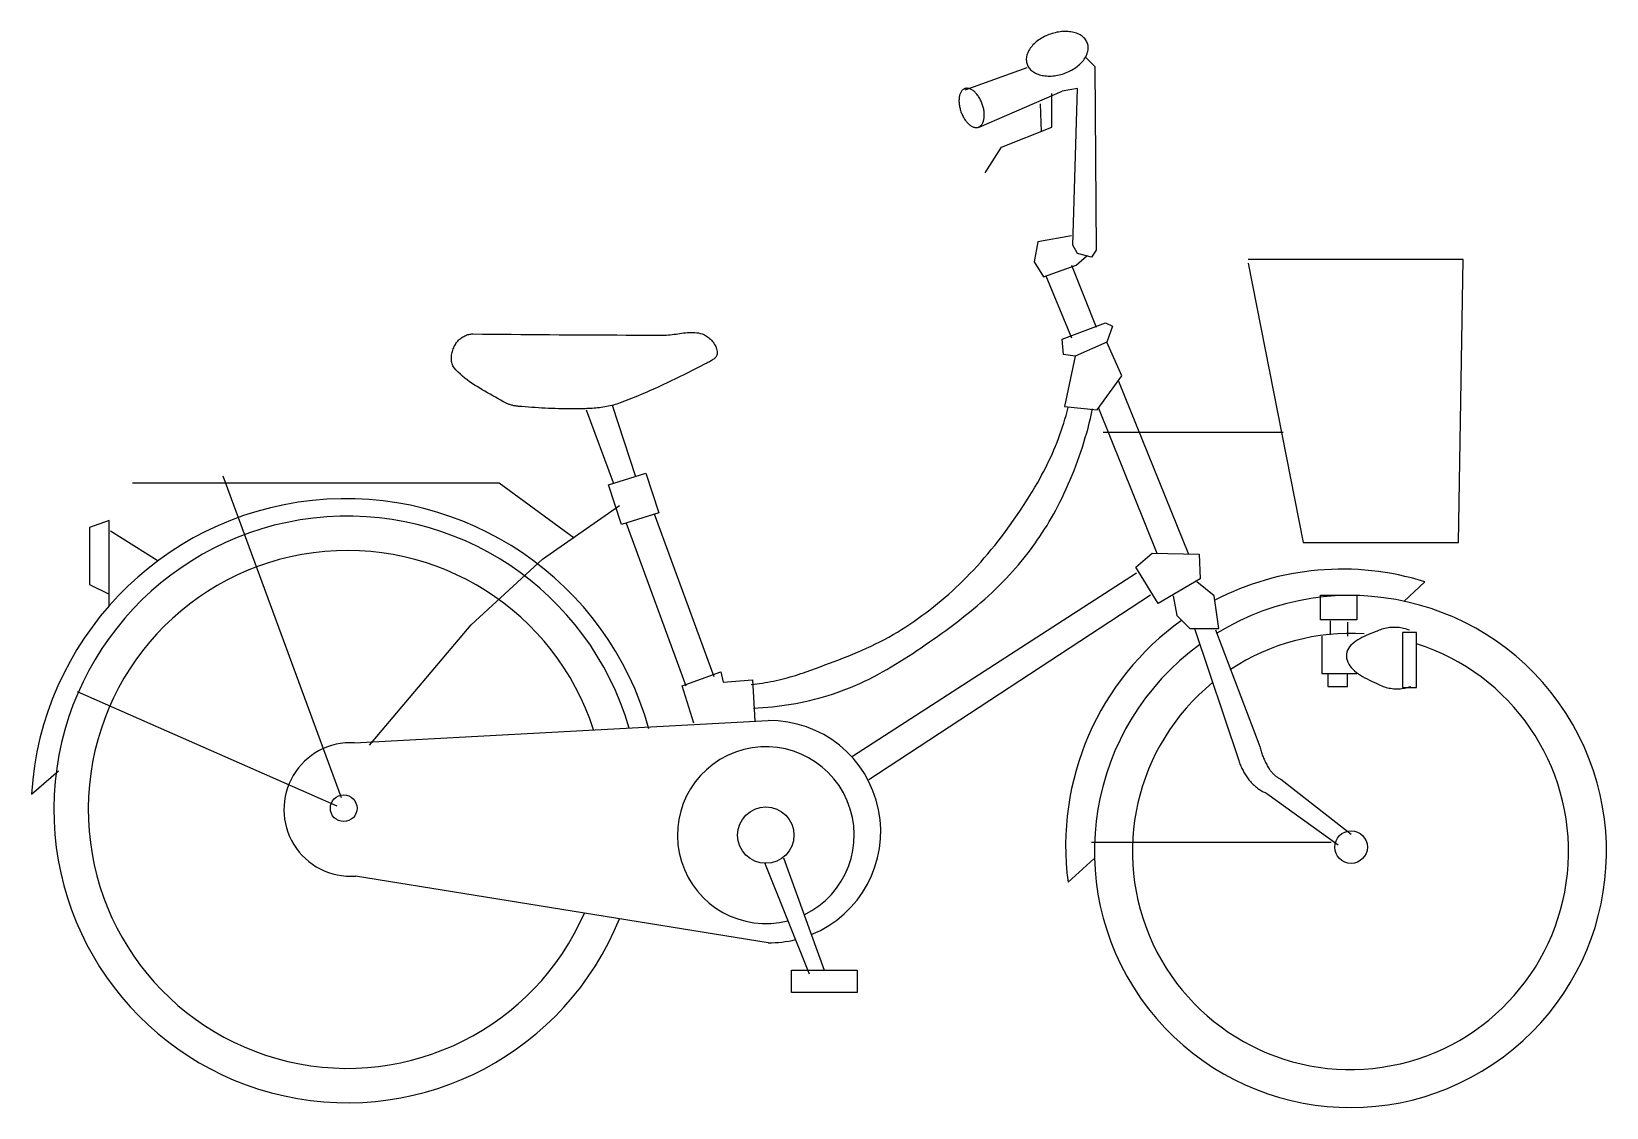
# Model space of a CAD drawing. Extents: x 369 to 1974, y 57 to 2010.
# Drawn here: x 369 to 1974, y 57 to 1153 of the extents above; entities that cross this region are included whole.
import ezdxf

# ---------------------------------------------------------------- set-up
doc = ezdxf.new("R2010")
doc.units = 0
doc.header["$MEASUREMENT"] = 0
doc.layers.get('0').update_dxf_attribs({"linetype": 'CONTINUOUS'})

msp = doc.modelspace()

# ---------------------------------------------------------------- linework, layer by layer
at = {"color": 7, "linetype": 'CONTINUOUS'}
for p, q in [((1389.3183, 1139.6661), (1388.3281, 1138.562)), ((1390.3758, 1140.7454), (1389.3183, 1139.6661)), ((1391.4988, 1141.7974), (1390.3758, 1140.7454)), ((1392.6832, 1142.8187), (1391.4988, 1141.7974)), ((1393.9264, 1143.8072), (1392.6832, 1142.8187)), ((1395.2243, 1144.7596), (1393.9264, 1143.8072)), ((1396.5743, 1145.6733), (1395.2243, 1144.7596)), ((1397.9722, 1146.5467), (1396.5743, 1145.6733)), ((1399.4138, 1147.376), (1397.9722, 1146.5467)), ((1400.8957, 1148.1598), (1399.4138, 1147.376)), ((1402.413, 1148.8957), (1400.8957, 1148.1598)), ((1403.963, 1149.5821), (1402.413, 1148.8957)), ((1405.5408, 1150.2167), (1403.963, 1149.5821)), ((1407.1413, 1150.7976), (1405.5408, 1150.2167)), ((1408.7611, 1151.3238), (1407.1413, 1150.7976)), ((1410.3952, 1151.7928), (1408.7611, 1151.3238)), ((1412.0394, 1152.2047), (1410.3952, 1151.7928)), ((1413.6887, 1152.5573), (1412.0394, 1152.2047)), ((1415.3396, 1152.8503), (1413.6887, 1152.5573)), ((1416.9863, 1153.0827), (1415.3396, 1152.8503)), ((1418.6254, 1153.2538), (1416.9863, 1153.0827)), ((1420.252, 1153.3626), (1418.6254, 1153.2538)), ((1421.8609, 1153.4097), (1420.252, 1153.3626)), ((1423.4496, 1153.3946), (1421.8609, 1153.4097)), ((1425.0114, 1153.3172), (1423.4496, 1153.3946)), ((1426.5438, 1153.1781), (1425.0114, 1153.3172)), ((1428.0417, 1152.9772), (1426.5438, 1153.1781)), ((1429.501, 1152.715), (1428.0417, 1152.9772)), ((1430.9182, 1152.393), (1429.501, 1152.715)), ((1432.2892, 1152.0114), (1430.9182, 1152.393)), ((1433.6098, 1151.5713), (1432.2892, 1152.0114)), ((1434.8774, 1151.0741), (1433.6098, 1151.5713)), ((1436.0878, 1150.521), (1434.8774, 1151.0741)), ((1437.2377, 1149.9141), (1436.0878, 1150.521)), ((1438.3238, 1149.2543), (1437.2377, 1149.9141)), ((1439.3434, 1148.5431), (1438.3238, 1149.2543)), ((1440.2933, 1147.7836), (1439.3434, 1148.5431)), ((1441.1725, 1146.9771), (1440.2933, 1147.7836)), ((1441.9761, 1146.1264), (1441.1725, 1146.9771)), ((1442.7032, 1145.2329), (1441.9761, 1146.1264)), ((1443.353, 1144.2998), (1442.7032, 1145.2329)), ((1443.9213, 1143.3298), (1443.353, 1144.2998)), ((1444.408, 1142.3249), (1443.9213, 1143.3298)), ((1444.8114, 1141.2884), (1444.408, 1142.3249)), ((1445.1309, 1140.2225), (1444.8114, 1141.2884)), ((1445.3645, 1139.131), (1445.1309, 1140.2225)), ((1445.5125, 1138.0164), (1445.3645, 1139.131)), ((1382.5407, 1125.6955), (1382.5163, 1124.5435)), ((1382.5163, 1124.5435), (1382.5785, 1123.4087)), ((1382.6516, 1126.861), (1382.5407, 1125.6955)), ((1382.5785, 1123.4087), (1382.7264, 1122.2941)), ((1382.8491, 1128.037), (1382.6516, 1126.861)), ((1383.1316, 1129.2205), (1382.8491, 1128.037)), ((1383.4981, 1130.4078), (1383.1316, 1129.2205)), ((1383.9495, 1131.596), (1383.4981, 1130.4078)), ((1384.4824, 1132.7821), (1383.9495, 1131.596)), ((1385.0969, 1133.9623), (1384.4824, 1132.7821)), ((1385.7912, 1135.1336), (1385.0969, 1133.9623)), ((1386.562, 1136.2928), (1385.7912, 1135.1336)), ((1387.4085, 1137.4364), (1386.562, 1136.2928)), ((1388.3281, 1138.562), (1387.4085, 1137.4364)), ((1439.7629, 1122.8631), (1440.6825, 1123.9887)), ((1440.6825, 1123.9887), (1441.5289, 1125.1323)), ((1441.5289, 1125.1323), (1442.2998, 1126.2915)), ((1442.2998, 1126.2915), (1442.9941, 1127.4628)), ((1442.9411, 1127.3225), (1452.47, 1117.7935)), ((1442.9941, 1127.4628), (1443.6086, 1128.643)), ((1443.6086, 1128.643), (1444.1415, 1129.8291)), ((1444.1415, 1129.8291), (1444.5929, 1131.0173)), ((1444.5929, 1131.0173), (1444.9594, 1132.2046)), ((1444.9594, 1132.2046), (1445.2418, 1133.3881)), ((1445.2418, 1133.3881), (1445.4394, 1134.5641)), ((1445.4394, 1134.5641), (1445.5503, 1135.7296)), ((1445.5747, 1136.8812), (1445.5125, 1138.0164)), ((1445.5503, 1135.7296), (1445.5747, 1136.8812)), ((1320.2564, 1093.9713), (1383.3854, 1116.6024)), ((1382.7264, 1122.2941), (1382.9601, 1121.2026)), ((1382.9601, 1121.2026), (1383.2795, 1120.1367)), ((1383.2795, 1120.1367), (1383.683, 1119.0998)), ((1383.683, 1119.0998), (1384.1697, 1118.0953)), ((1384.1697, 1118.0953), (1384.7388, 1117.1253)), ((1384.7388, 1117.1253), (1385.3877, 1116.1922)), ((1385.3877, 1116.1922), (1386.1148, 1115.2987)), ((1386.1148, 1115.2987), (1386.9193, 1114.448)), ((1386.9193, 1114.448), (1387.7969, 1113.6415)), ((1387.7969, 1113.6415), (1388.7476, 1112.882)), ((1388.7476, 1112.882), (1389.7672, 1112.1709)), ((1389.7672, 1112.1709), (1390.8532, 1111.511)), ((1390.8532, 1111.511), (1392.0032, 1110.9041)), ((1392.0032, 1110.9041), (1393.2136, 1110.351)), ((1393.2136, 1110.351), (1394.4812, 1109.8538)), ((1394.4812, 1109.8538), (1395.8018, 1109.4137)), ((1395.8018, 1109.4137), (1397.1728, 1109.0321)), ((1397.1728, 1109.0321), (1398.59, 1108.7102)), ((1398.59, 1108.7102), (1400.0493, 1108.4479)), ((1400.0493, 1108.4479), (1401.5472, 1108.247)), ((1401.5472, 1108.247), (1403.0796, 1108.1079)), ((1403.0796, 1108.1079), (1404.6414, 1108.0305)), ((1404.6414, 1108.0305), (1406.2293, 1108.0154)), ((1406.2293, 1108.0154), (1407.839, 1108.0625)), ((1407.839, 1108.0625), (1409.4655, 1108.1713)), ((1409.4655, 1108.1713), (1411.1047, 1108.3424)), ((1411.1047, 1108.3424), (1412.7514, 1108.5748)), ((1412.7514, 1108.5748), (1414.4023, 1108.8678)), ((1414.4023, 1108.8678), (1416.0516, 1109.2204)), ((1416.0516, 1109.2204), (1417.6957, 1109.6323)), ((1417.6957, 1109.6323), (1419.3298, 1110.1013)), ((1419.3298, 1110.1013), (1420.9497, 1110.6275)), ((1420.9497, 1110.6275), (1422.5501, 1111.2084)), ((1422.5501, 1111.2084), (1424.1279, 1111.843)), ((1424.1279, 1111.843), (1425.6771, 1112.5294)), ((1425.6771, 1112.5294), (1427.1952, 1113.2653)), ((1427.1952, 1113.2653), (1428.6772, 1114.0491)), ((1428.6772, 1114.0491), (1430.1188, 1114.8784)), ((1430.1188, 1114.8784), (1431.5167, 1115.7518)), ((1431.5167, 1115.7518), (1432.8667, 1116.6655)), ((1432.8667, 1116.6655), (1434.1645, 1117.6179)), ((1434.1645, 1117.6179), (1435.4078, 1118.6064)), ((1435.4078, 1118.6064), (1436.5922, 1119.6277)), ((1436.5922, 1119.6277), (1437.7152, 1120.6797)), ((1437.7152, 1120.6797), (1438.7727, 1121.759)), ((1438.7727, 1121.759), (1439.7629, 1122.8631)), ((1452.47, 1117.7935), (1453.6612, 930.78873)), ((1315.7332, 1091.2957), (1315.4054, 1090.6295)), ((1316.0913, 1091.9186), (1315.7332, 1091.2957)), ((1316.4788, 1092.4965), (1316.0913, 1091.9186)), ((1316.8949, 1093.0281), (1316.4788, 1092.4965)), ((1317.3387, 1093.5115), (1316.8949, 1093.0281)), ((1317.8078, 1093.9461), (1317.3387, 1093.5115)), ((1318.3012, 1094.3298), (1317.8078, 1093.9461)), ((1318.819, 1094.6622), (1318.3012, 1094.3298)), ((1319.3578, 1094.9422), (1318.819, 1094.6622)), ((1319.9177, 1095.1691), (1319.3578, 1094.9422)), ((1320.496, 1095.3419), (1319.9177, 1095.1691)), ((1321.092, 1095.4608), (1320.496, 1095.3419)), ((1321.7031, 1095.5247), (1321.092, 1095.4608)), ((1322.3285, 1095.5343), (1321.7031, 1095.5247)), ((1322.9665, 1095.489), (1322.3285, 1095.5343)), ((1323.6146, 1095.3889), (1322.9665, 1095.489)), ((1324.2719, 1095.2343), (1323.6146, 1095.3889)), ((1324.936, 1095.0258), (1324.2719, 1095.2343)), ((1325.6051, 1094.7639), (1324.936, 1095.0258)), ((1326.2775, 1094.4496), (1325.6051, 1094.7639)), ((1326.9517, 1094.0831), (1326.2775, 1094.4496)), ((1327.625, 1093.6661), (1326.9517, 1094.0831)), ((1328.2966, 1093.1992), (1327.625, 1093.6661)), ((1328.9632, 1092.6843), (1328.2966, 1093.1992)), ((1329.6248, 1092.122), (1328.9632, 1092.6843)), ((1330.2787, 1091.5142), (1329.6248, 1092.122)), ((1330.9226, 1090.8628), (1330.2787, 1091.5142)), ((1334.5498, 1055.8556), (1419.1189, 1092.7802)), ((1434.6033, 1095.1624), (1419.1189, 1092.7802)), ((1429.8389, 935.55319), (1434.6033, 1095.1624)), ((1313.9638, 1083.9884), (1313.9394, 1083.0285)), ((1313.9394, 1083.0285), (1313.9495, 1082.0479)), ((1313.9495, 1082.0479), (1313.9949, 1081.0493)), ((1314.0243, 1084.9253), (1313.9638, 1083.9884)), ((1313.9949, 1081.0493), (1314.0756, 1080.036)), ((1314.1193, 1085.8365), (1314.0243, 1084.9253)), ((1314.0756, 1080.036), (1314.1916, 1079.0101)), ((1314.2496, 1086.7195), (1314.1193, 1085.8365)), ((1314.1916, 1079.0101), (1314.342, 1077.9749)), ((1314.4135, 1087.5719), (1314.2496, 1086.7195)), ((1314.342, 1077.9749), (1314.5261, 1076.933)), ((1314.6119, 1088.3914), (1314.4135, 1087.5719)), ((1314.5261, 1076.933), (1314.7447, 1075.8869)), ((1314.8439, 1089.1753), (1314.6119, 1088.3914)), ((1314.7447, 1075.8869), (1314.996, 1074.8403)), ((1315.1087, 1089.9222), (1314.8439, 1089.1753)), ((1315.4054, 1090.6295), (1315.1087, 1089.9222)), ((1331.5556, 1090.1693), (1330.9226, 1090.8628)), ((1332.176, 1089.4359), (1331.5556, 1090.1693)), ((1332.7812, 1088.6642), (1332.176, 1089.4359)), ((1333.3696, 1087.8568), (1332.7812, 1088.6642)), ((1333.9404, 1087.0154), (1333.3696, 1087.8568)), ((1334.4918, 1086.1429), (1333.9404, 1087.0154)), ((1335.0222, 1085.2409), (1334.4918, 1086.1429)), ((1335.5299, 1084.3125), (1335.0222, 1085.2409)), ((1336.0141, 1083.3601), (1335.5299, 1084.3125)), ((1336.473, 1082.3863), (1336.0141, 1083.3601)), ((1336.9051, 1081.3935), (1336.473, 1082.3863)), ((1337.3094, 1080.3848), (1336.9051, 1081.3935)), ((1337.6852, 1079.3631), (1337.3094, 1080.3848)), ((1338.0315, 1078.3309), (1337.6852, 1079.3631)), ((1338.3467, 1077.2906), (1338.0315, 1078.3309)), ((1338.63, 1076.2458), (1338.3467, 1077.2906)), ((1338.8813, 1075.1993), (1338.63, 1076.2458)), ((1339.0999, 1074.1536), (1338.8813, 1075.1993)), ((1396.4877, 1079.6779), (1397.6788, 1051.0912)), ((1408.3988, 1055.8556), (1408.3988, 1090.3979)), ((1314.996, 1074.8403), (1315.2793, 1073.7955)), ((1315.2793, 1073.7955), (1315.5945, 1072.7557)), ((1315.5945, 1072.7557), (1315.9408, 1071.7234)), ((1315.9408, 1071.7234), (1316.3166, 1070.7013)), ((1316.3166, 1070.7013), (1316.7209, 1069.6926)), ((1316.7209, 1069.6926), (1317.153, 1068.6998)), ((1317.153, 1068.6998), (1317.6119, 1067.7264)), ((1317.6119, 1067.7264), (1318.0961, 1066.774)), ((1318.0961, 1066.774), (1318.6038, 1065.8452)), ((1318.6038, 1065.8452), (1319.1342, 1064.9437)), ((1319.1342, 1064.9437), (1319.6857, 1064.0707)), ((1319.6857, 1064.0707), (1320.2564, 1063.2297)), ((1320.2564, 1063.2297), (1320.8448, 1062.4223)), ((1320.8448, 1062.4223), (1321.45, 1061.6506)), ((1321.45, 1061.6506), (1322.0704, 1060.9168)), ((1322.0704, 1060.9168), (1322.7034, 1060.2233)), ((1322.7034, 1060.2233), (1323.3473, 1059.5723)), ((1323.3473, 1059.5723), (1324.0012, 1058.9645)), ((1324.0012, 1058.9645), (1324.6628, 1058.4022)), ((1337.1472, 1058.5901), (1337.5347, 1059.168)), ((1337.5347, 1059.168), (1337.8928, 1059.7904)), ((1337.8928, 1059.7904), (1338.2206, 1060.457)), ((1338.2206, 1060.457), (1338.5174, 1061.1639)), ((1338.5174, 1061.1639), (1338.7821, 1061.9108)), ((1338.7821, 1061.9108), (1339.0141, 1062.6951)), ((1339.0141, 1062.6951), (1339.2125, 1063.5142)), ((1339.284, 1073.1112), (1339.0999, 1074.1536)), ((1339.2125, 1063.5142), (1339.3764, 1064.3666)), ((1339.4344, 1072.076), (1339.284, 1073.1112)), ((1339.3764, 1064.3666), (1339.5067, 1065.25)), ((1339.5504, 1071.0501), (1339.4344, 1072.076)), ((1339.5067, 1065.25), (1339.6017, 1066.1608)), ((1339.6311, 1070.0368), (1339.5504, 1071.0501)), ((1339.6017, 1066.1608), (1339.6622, 1067.0977)), ((1339.6765, 1069.0386), (1339.6311, 1070.0368)), ((1339.6622, 1067.0977), (1339.6866, 1068.058)), ((1339.6866, 1068.058), (1339.6765, 1069.0386)), ((1324.6628, 1058.4022), (1325.3294, 1057.8873)), ((1325.3294, 1057.8873), (1326.001, 1057.4204)), ((1326.001, 1057.4204), (1326.6743, 1057.003)), ((1326.6743, 1057.003), (1327.3485, 1056.6365)), ((1327.3485, 1056.6365), (1328.0209, 1056.3222)), ((1328.0209, 1056.3222), (1328.69, 1056.0603)), ((1328.69, 1056.0603), (1329.3541, 1055.8518)), ((1329.3541, 1055.8518), (1330.0114, 1055.6976)), ((1330.0114, 1055.6976), (1330.6595, 1055.5976)), ((1330.6595, 1055.5976), (1331.2975, 1055.5522)), ((1331.2975, 1055.5522), (1331.9229, 1055.5614)), ((1331.9229, 1055.5614), (1332.534, 1055.6257)), ((1332.534, 1055.6257), (1333.13, 1055.7443)), ((1333.13, 1055.7443), (1333.7084, 1055.9174)), ((1333.7084, 1055.9174), (1334.2682, 1056.144)), ((1334.2682, 1056.144), (1334.807, 1056.4243)), ((1334.807, 1056.4243), (1335.3248, 1056.7567)), ((1335.3248, 1056.7567), (1335.8182, 1057.1405)), ((1335.8182, 1057.1405), (1336.2873, 1057.5746)), ((1336.2873, 1057.5746), (1336.7311, 1058.0584)), ((1336.7311, 1058.0584), (1337.1472, 1058.5901)), ((1357.1809, 1035.6067), (1408.3988, 1055.8556)), ((1340.5053, 1009.4022), (1357.1809, 1035.6067)), ((1394.1055, 939.12653), (1390.5321, 918.87759)), ((1428.6478, 945.0821), (1394.1055, 939.12653)), ((1434.6033, 927.21539), (1429.8389, 935.55319)), ((1453.6612, 930.78873), (1448.8967, 923.64205)), ((1390.5321, 918.87759), (1400.061, 903.39311)), ((1400.061, 903.39311), (1433.4122, 915.30425)), ((1428.6478, 915.30425), (1453.6612, 852.17522)), ((1433.4122, 915.30425), (1444.1322, 924.83316)), ((1448.8967, 923.64205), (1434.6033, 927.21539)), ((1827.6712, 920.96225), (1608.5059, 920.96225)), ((1608.5059, 917.38891), (1664.4883, 632.71272)), ((1822.9067, 632.71272), (1827.6712, 920.96225)), ((1402.4433, 904.58423), (1428.6478, 841.4552)), ((1419.1189, 839.96651), (1463.1901, 856.64211)), ((1463.1901, 856.64211), (1470.3368, 853.06877)), ((1470.3368, 853.06877), (1464.3812, 836.98831)), ((800.36555, 833.53461), (800.93043, 834.60608)), ((800.93043, 834.60608), (801.46462, 835.50803)), ((801.46462, 835.50803), (802.0585, 836.38645)), ((802.0585, 836.38645), (802.70827, 837.23965)), ((802.70827, 837.23965), (803.41016, 838.06426)), ((803.41016, 838.06426), (804.16123, 838.85862)), ((804.16123, 838.85862), (804.95685, 839.61963)), ((804.95685, 839.61963), (805.79407, 840.34478)), ((805.79407, 840.34478), (806.66871, 841.03098)), ((806.66871, 841.03098), (807.57822, 841.67655)), ((807.57822, 841.67655), (808.51758, 842.27841)), ((808.51758, 842.27841), (809.48426, 842.83404)), ((809.48426, 842.83404), (810.47405, 843.34064)), ((810.47405, 843.34064), (811.48402, 843.79624)), ((811.48402, 843.79624), (812.50953, 844.19748)), ((812.50953, 844.19748), (813.54766, 844.54212)), ((813.54766, 844.54212), (814.59419, 844.82764)), ((814.59419, 844.82764), (815.64619, 845.05151)), ((815.64619, 845.05151), (816.69987, 845.21095)), ((816.69987, 845.21095), (817.75144, 845.30341)), ((817.75144, 845.30341), (818.79714, 845.32611)), ((818.79714, 845.32611), (828.56393, 845.2101)), ((828.56393, 845.2101), (838.33073, 845.09999)), ((838.33073, 845.09999), (848.09753, 844.99575)), ((848.09753, 844.99575), (857.86432, 844.89741)), ((857.86432, 844.89741), (867.63112, 844.80522)), ((867.63112, 844.80522), (877.39834, 844.71864)), ((877.39834, 844.71864), (887.16513, 844.6385)), ((887.16513, 844.6385), (896.93235, 844.56397)), ((896.93235, 844.56397), (906.69957, 844.4956)), ((906.69957, 844.4956), (916.46678, 844.43284)), ((916.46678, 844.43284), (926.234, 844.37624)), ((926.234, 844.37624), (936.00122, 844.32581)), ((936.00122, 844.32581), (945.76844, 844.28125)), ((945.76844, 844.28125), (955.53614, 844.24259)), ((955.53614, 844.24259), (965.30336, 844.2098)), ((965.30336, 844.2098), (975.07058, 844.18291)), ((975.07058, 844.18291), (984.83821, 844.16189)), ((984.83821, 844.16189), (994.60543, 844.14704)), ((994.60543, 844.14704), (1004.3726, 844.13835)), ((1004.3726, 844.13835), (1014.1398, 844.13499)), ((1014.1398, 844.13499), (1016.0513, 844.17226)), ((1016.0513, 844.17226), (1017.9704, 844.27705)), ((1017.9704, 844.27705), (1019.8966, 844.43844)), ((1019.8966, 844.43844), (1021.8274, 844.64523)), ((1021.8274, 844.64523), (1023.7625, 844.88648)), ((1023.7625, 844.88648), (1025.6996, 845.1521)), ((1025.6996, 845.1521), (1027.6376, 845.43118)), ((1027.6376, 845.43118), (1029.5751, 845.71194)), ((1029.5751, 845.71194), (1031.5106, 845.98457)), ((1031.5106, 845.98457), (1033.4423, 846.23814)), ((1033.4423, 846.23814), (1035.3693, 846.46118)), ((1035.3693, 846.46118), (1037.29, 846.64331)), ((1037.29, 846.64331), (1039.2032, 846.77388)), ((1039.2032, 846.77388), (1041.1072, 846.84169)), ((1041.1072, 846.84169), (1043.0002, 846.8358)), ((1043.0002, 846.8358), (1044.881, 846.74586)), ((1044.881, 846.74586), (1046.7488, 846.56093)), ((1046.7488, 846.56093), (1048.601, 846.26953)), ((1048.601, 846.26953), (1050.4373, 845.86184)), ((1050.4373, 845.86184), (1052.2555, 845.32611)), ((1052.2555, 845.32611), (1053.4146, 844.89572)), ((1053.4146, 844.89572), (1054.5591, 844.38381)), ((1054.5591, 844.38381), (1055.6846, 843.79539)), ((1055.6846, 843.79539), (1056.7875, 843.13385)), ((1056.7875, 843.13385), (1057.8626, 842.40422)), ((1057.8626, 842.40422), (1058.9062, 841.61071)), ((1058.9062, 841.61071), (1059.9132, 840.75779)), ((1059.9132, 840.75779), (1060.8799, 839.84995)), ((1060.8799, 839.84995), (1061.8016, 838.89168)), ((1061.8016, 838.89168), (1062.6741, 837.8869)), ((1062.6741, 837.8869), (1063.4933, 836.84065)), ((1063.4933, 836.84065), (1064.2549, 835.75685)), ((1064.2549, 835.75685), (1064.9538, 834.63999)), ((1064.9538, 834.63999), (1065.5864, 833.49482)), ((1420.31, 824.48204), (1419.1189, 839.96651)), ((1464.3812, 836.98831), (1432.2211, 822.69494)), ((1479.8657, 802.44601), (1464.3812, 836.98831)), ((796.84853, 819.79856), (796.87921, 821.07849)), ((796.89434, 818.53823), (796.84853, 819.79856)), ((796.87921, 821.07849), (796.98134, 822.37132)), ((797.02085, 817.30285), (796.89434, 818.53823)), ((796.98134, 822.37132), (797.15072, 823.67031)), ((797.15072, 823.67031), (797.38273, 824.96958)), ((797.38273, 824.96958), (797.67231, 826.26268)), ((797.67231, 826.26268), (798.01527, 827.5429)), ((798.01527, 827.5429), (798.40656, 828.80462)), ((798.40656, 828.80462), (798.84199, 830.04085)), ((798.84199, 830.04085), (799.31692, 831.24541)), ((799.31692, 831.24541), (799.82632, 832.41215)), ((799.82632, 832.41215), (800.36555, 833.53461)), ((1062.501, 818.56513), (1061.6444, 818.028)), ((1063.3239, 819.12412), (1062.501, 818.56513)), ((1064.1044, 819.70693), (1063.3239, 819.12412)), ((1064.8332, 820.31524), (1064.1044, 819.70693)), ((1065.501, 820.95016), (1064.8332, 820.31524)), ((1066.1004, 821.61339), (1065.501, 820.95016)), ((1065.5864, 833.49482), (1066.1479, 832.32501)), ((1066.6207, 822.30659), (1066.1004, 821.61339)), ((1066.1479, 832.32501), (1066.6341, 831.13613)), ((1067.0544, 823.03034), (1066.6207, 822.30659)), ((1066.6341, 831.13613), (1067.041, 829.93101)), ((1067.041, 829.93101), (1067.3638, 828.71524)), ((1067.3919, 823.78715), (1067.0544, 823.03034)), ((1067.3638, 828.71524), (1067.5983, 827.49302)), ((1067.6248, 824.57814), (1067.3919, 823.78715)), ((1067.5983, 827.49302), (1067.7399, 826.26829)), ((1067.7437, 825.405), (1067.6248, 824.57814)), ((1067.7399, 826.26829), (1067.7437, 825.405)), ((1432.2211, 822.69494), (1420.31, 824.48204)), ((1432.2211, 822.69494), (1421.5011, 771.47705)), ((797.2331, 816.09969), (797.02085, 817.30285)), ((797.53529, 814.93463), (797.2331, 816.09969)), ((797.93247, 813.81413), (797.53529, 814.93463)), ((798.42926, 812.7449), (797.93247, 813.81413)), ((799.02986, 811.73283), (798.42926, 812.7449)), ((799.73932, 810.78381), (799.02986, 811.73283)), ((801.73865, 808.50413), (799.73932, 810.78381)), ((803.83088, 806.32196), (801.73865, 808.50413)), ((806.00968, 804.23058), (803.83088, 806.32196)), ((808.2675, 802.22437), (806.00968, 804.23058)), ((810.59846, 800.29606), (808.2675, 802.22437)), ((1033.6024, 803.65674), (1029.3696, 801.56255)), ((1037.8255, 805.76886), (1033.6024, 803.65674)), ((1042.0406, 807.89639), (1037.8255, 805.76886)), ((1046.2474, 810.0382), (1042.0406, 807.89639)), ((1050.4461, 812.19207), (1046.2474, 810.0382)), ((1054.6377, 814.35715), (1050.4461, 812.19207)), ((1055.4455, 814.76932), (1054.6377, 814.35715)), ((1056.2903, 815.19185), (1055.4455, 814.76932)), ((1057.1637, 815.62588), (1056.2903, 815.19185)), ((1058.0564, 816.07363), (1057.1637, 815.62588)), ((1058.9596, 816.53623), (1058.0564, 816.07363)), ((1059.8649, 817.01509), (1058.9596, 816.53623)), ((1060.7626, 817.51188), (1059.8649, 817.01509)), ((1061.6444, 818.028), (1060.7626, 817.51188)), ((1454.8523, 767.90371), (1479.8657, 802.44601)), ((812.99581, 798.43977), (810.59846, 800.29606)), ((815.45243, 796.64763), (812.99581, 798.43977)), ((817.96201, 794.91378), (815.45243, 796.64763)), ((820.51782, 793.23148), (817.96201, 794.91378)), ((823.11314, 791.59429), (820.51782, 793.23148)), ((825.74124, 789.99549), (823.11314, 791.59429)), ((828.39539, 788.42864), (825.74124, 789.99549)), ((831.06889, 786.88672), (828.39539, 788.42864)), ((833.75499, 785.36357), (831.06889, 786.88672)), ((999.44344, 787.53986), (995.11987, 785.64853)), ((1003.7539, 789.46312), (999.44344, 787.53986)), ((1008.0519, 791.41581), (1003.7539, 789.46312)), ((1012.3376, 793.39623), (1008.0519, 791.41581)), ((1016.6116, 795.40272), (1012.3376, 793.39623)), ((1020.8746, 797.43386), (1016.6116, 795.40272)), ((1025.1272, 799.48798), (1020.8746, 797.43386)), ((1029.3696, 801.56255), (1025.1272, 799.48798)), ((1476.2923, 797.08642), (1547.7591, 620.80158)), ((836.44739, 783.85163), (833.75499, 785.36357)), ((839.13895, 782.34586), (836.44739, 783.85163)), ((841.82379, 780.83812), (839.13895, 782.34586)), ((844.49392, 779.32254), (841.82379, 780.83812)), ((847.14388, 777.79267), (844.49392, 779.32254)), ((849.76609, 776.24151), (847.14388, 777.79267)), ((850.46714, 775.8341), (849.76609, 776.24151)), ((851.17954, 775.44547), (850.46714, 775.8341)), ((851.90371, 775.07561), (851.17954, 775.44547)), ((852.63838, 774.7234), (851.90371, 775.07561)), ((853.38273, 774.38997), (852.63838, 774.7234)), ((854.13589, 774.07447), (853.38273, 774.38997)), ((854.89789, 773.7769), (854.13589, 774.07447)), ((855.66744, 773.49699), (854.89789, 773.7769)), ((856.44415, 773.235), (855.66744, 773.49699)), ((857.22716, 772.99039), (856.44415, 773.235)), ((858.01605, 772.76315), (857.22716, 772.99039)), ((858.80956, 772.55328), (858.01605, 772.76315)), ((859.60728, 772.36051), (858.80956, 772.55328)), ((860.40836, 772.18483), (859.60728, 772.36051)), ((861.21239, 772.0254), (860.40836, 772.18483)), ((862.01851, 771.88306), (861.21239, 772.0254)), ((862.82632, 771.75697), (862.01851, 771.88306)), ((863.63454, 771.64769), (862.82632, 771.75697)), ((864.44319, 771.55439), (863.63454, 771.64769)), ((865.25057, 771.47705), (864.44319, 771.55439)), ((868.63604, 771.19237), (865.25057, 771.47705)), ((872.02319, 770.91974), (868.63604, 771.19237)), ((875.41245, 770.65916), (872.02319, 770.91974)), ((878.80296, 770.41203), (875.41245, 770.65916)), ((882.19473, 770.17918), (878.80296, 770.41203)), ((885.58819, 769.96231), (882.19473, 770.17918)), ((947.67699, 770.15733), (945.86258, 769.95054)), ((949.4872, 770.38877), (947.67699, 770.15733)), ((951.2932, 770.64823), (949.4872, 770.38877)), ((953.09339, 770.93571), (951.2932, 770.64823)), ((954.88679, 771.25289), (953.09339, 770.93571)), ((956.67262, 771.60174), (954.88679, 771.25289)), ((958.45004, 771.98393), (956.67262, 771.60174)), ((960.2178, 772.40002), (958.45004, 771.98393)), ((961.97463, 772.85225), (960.2178, 772.40002)), ((960.53975, 772.66817), (984.36202, 700.01022)), ((963.72011, 773.34232), (961.97463, 772.85225)), ((965.45341, 773.87049), (963.72011, 773.34232)), ((967.17283, 774.43957), (965.45341, 773.87049)), ((968.87754, 775.05039), (967.17283, 774.43957)), ((973.28979, 776.7184), (968.87754, 775.05039)), ((977.68565, 778.42816), (973.28979, 776.7184)), ((982.06637, 780.17798), (977.68565, 778.42816)), ((986.43197, 781.96535), (982.06637, 780.17798)), ((990.78286, 783.78943), (986.43197, 781.96535)), ((995.11987, 785.64853), (990.78286, 783.78943)), ((1421.5011, 771.47705), (1454.8523, 767.90371)), ((1424.0506, 766.29945), (1425.0744, 770.28594)), ((888.98291, 769.76169), (885.58819, 769.96231)), ((892.37804, 769.57844), (888.98291, 769.76169)), ((895.77444, 769.41369), (892.37804, 769.57844)), ((899.17126, 769.26827), (895.77444, 769.41369)), ((902.56892, 769.14302), (899.17126, 769.26827)), ((905.96657, 769.03935), (902.56892, 769.14302)), ((909.36465, 768.95781), (905.96657, 769.03935)), ((912.76273, 768.89981), (909.36465, 768.95781)), ((916.16081, 768.86618), (912.76273, 768.89981)), ((919.55889, 768.85722), (916.16081, 768.86618)), ((922.95613, 768.87487), (919.55889, 768.85722)), ((926.35295, 768.91998), (922.95613, 768.87487)), ((929.74892, 768.99311), (926.35295, 768.91998)), ((933.14406, 769.09482), (929.74892, 768.99311)), ((934.95637, 769.16459), (933.14406, 769.09482)), ((934.33517, 767.90371), (961.73086, 694.05466)), ((936.77162, 769.24893), (934.95637, 769.16459)), ((938.58939, 769.35036), (936.77162, 769.24893)), ((940.40842, 769.46973), (938.58939, 769.35036)), ((942.22746, 769.60842), (940.40842, 769.46973)), ((944.04607, 769.76814), (942.22746, 769.60842)), ((945.86258, 769.95054), (944.04607, 769.76814)), ((1419.3803, 750.47957), (1420.6336, 754.41311)), ((1420.6336, 754.41311), (1421.8298, 758.36177)), ((1421.8298, 758.36177), (1422.9688, 762.3243)), ((1422.9688, 762.3243), (1424.0506, 766.29945)), ((1445.3738, 749.43514), (1446.6473, 754.33157)), ((1446.6473, 754.33157), (1447.8577, 759.24145)), ((1447.8577, 759.24145), (1449.0051, 764.16267)), ((1449.0051, 764.16267), (1450.0878, 769.09482)), ((1456.0434, 769.6908), (1515.5991, 621.99269)), ((1413.8114, 734.91818), (1415.2858, 738.78026)), ((1415.2858, 738.78026), (1416.7064, 742.6621)), ((1416.7064, 742.6621), (1418.0715, 746.56201)), ((1418.0715, 746.56201), (1419.3803, 750.47957)), ((1441.1784, 734.83538), (1442.6385, 739.686)), ((1442.6385, 739.686), (1444.0373, 744.553)), ((1444.0373, 744.553), (1445.3738, 749.43514)), ((1460.8078, 745.27255), (1644.2394, 745.27255)), ((1407.3733, 719.6884), (1409.0621, 723.46054)), ((1409.0621, 723.46054), (1410.6987, 727.25706)), ((1410.6987, 727.25706), (1412.2824, 731.07669)), ((1412.2824, 731.07669), (1413.8114, 734.91818)), ((1436.4283, 720.39449), (1438.0724, 725.18837)), ((1438.0724, 725.18837), (1439.6561, 730.00242)), ((1439.6561, 730.00242), (1441.1784, 734.83538)), ((1400.0963, 704.86336), (1401.9927, 708.52791)), ((1401.9927, 708.52791), (1403.8378, 712.22061)), ((1403.8378, 712.22061), (1405.6316, 715.94106)), ((1405.6316, 715.94106), (1407.3733, 719.6884)), ((1429.253, 701.44133), (1431.1359, 706.144)), ((1431.1359, 706.144), (1432.96, 710.87105)), ((1432.96, 710.87105), (1434.7244, 715.62163)), ((1434.7244, 715.62163), (1436.4283, 720.39449)), ((845.59762, 693.16153), (472.18302, 693.16153)), ((684.79683, 372.75192), (564.49434, 700.30821)), ((921.8289, 637.17918), (845.59762, 693.16153)), ((956.9664, 691.67243), (995.08205, 703.58357)), ((970.06866, 651.17456), (956.9664, 691.67243)), ((995.08205, 703.58357), (1008.1843, 663.0857)), ((1391.2937, 689.28011), (1394.1055, 694.05466)), ((1394.1055, 694.05466), (1396.1523, 697.6259)), ((1396.1523, 697.6259), (1398.1495, 701.22908)), ((1398.1495, 701.22908), (1400.0963, 704.86336)), ((1423.2537, 687.49218), (1425.3115, 692.11458)), ((1425.3115, 692.11458), (1427.3112, 696.76429)), ((1427.3112, 696.76429), (1429.253, 701.44133)), ((1379.5776, 670.42487), (1382.5776, 675.09897)), ((1382.5776, 675.09897), (1385.5298, 679.80038)), ((1385.5298, 679.80038), (1388.4349, 684.52785)), ((1388.4349, 684.52785), (1391.2937, 689.28011)), ((1416.7366, 673.80572), (1418.9659, 678.33691)), ((1418.9659, 678.33691), (1421.138, 682.89963)), ((1421.138, 682.89963), (1423.2537, 687.49218)), ((889.66883, 615.73913), (968.28241, 670.53037)), ((1008.1843, 663.0857), (970.06866, 651.17456)), ((1003.4198, 661.89458), (1064.1666, 496.32977)), ((1370.2874, 656.58501), (1373.4329, 661.16663)), ((1373.4329, 661.16663), (1376.5288, 665.7802)), ((1376.5288, 665.7802), (1379.5776, 670.42487)), ((1405.9393, 654.05862), (1408.2156, 657.9497)), ((1408.2156, 657.9497), (1410.4347, 661.87105)), ((1410.4347, 661.87105), (1412.5959, 665.82139)), ((1412.5959, 665.82139), (1414.6965, 669.7999)), ((1414.6965, 669.7999), (1416.7366, 673.80572)), ((448.36075, 655.34388), (428.11181, 648.1972)), ((428.11181, 648.1972), (428.11181, 589.83262)), ((448.36075, 568.39257), (448.36075, 655.34388)), ((449.55186, 644.62385), (497.19641, 614.84601)), ((974.83311, 652.36567), (1035.5799, 486.80086)), ((1357.2095, 638.61617), (1360.5542, 643.05153)), ((1360.5542, 643.05153), (1363.8485, 647.52599)), ((1363.8485, 647.52599), (1367.0923, 652.03784)), ((1367.0923, 652.03784), (1370.2874, 656.58501)), ((1396.2742, 638.81455), (1398.7724, 642.57534)), ((1398.7724, 642.57534), (1401.216, 646.3706)), ((1401.216, 646.3706), (1403.6058, 650.19864)), ((1403.6058, 650.19864), (1405.9393, 654.05862)), ((1346.8703, 625.55805), (1350.368, 629.86732)), ((1350.368, 629.86732), (1353.8144, 634.22073)), ((1353.8144, 634.22073), (1357.2095, 638.61617)), ((1385.7626, 624.12863), (1388.4668, 627.74442)), ((1388.4668, 627.74442), (1391.1205, 631.39804)), ((1391.1205, 631.39804), (1393.723, 635.08822)), ((1393.723, 635.08822), (1396.2742, 638.81455)), ((1664.4883, 632.71272), (1822.9067, 632.71272)), ((817.01089, 549.03676), (889.66883, 615.73913)), ((1332.355, 608.78873), (1336.0637, 612.90761)), ((1336.0637, 612.90761), (1339.7186, 617.07651)), ((1339.7186, 617.07651), (1343.3205, 621.29374)), ((1343.3205, 621.29374), (1346.8703, 625.55805)), ((1371.5281, 606.65027), (1374.4676, 610.06264)), ((1374.4676, 610.06264), (1377.3618, 613.51788)), ((1377.3618, 613.51788), (1380.2097, 617.01431)), ((1380.2097, 617.01431), (1383.0105, 620.55192)), ((1383.0105, 620.55192), (1385.7626, 624.12863)), ((1494.159, 607.69933), (1510.8346, 621.99269)), ((1510.8346, 621.99269), (1558.4792, 620.80158)), ((1558.4792, 620.80158), (1559.6703, 595.78819)), ((1205.3144, 415.03646), (1494.755, 602.04133)), ((1314.5278, 590.48912), (1318.118, 593.98092)), ((1318.118, 593.98092), (1321.6602, 597.5177)), ((1321.6602, 597.5177), (1325.152, 601.09819)), ((1325.152, 601.09819), (1328.5942, 604.72112)), ((1328.5942, 604.72112), (1332.355, 608.78873)), ((1358.5267, 592.6095), (1362.0505, 596.25724)), ((1362.0505, 596.25724), (1365.5187, 599.95667)), ((1365.5187, 599.95667), (1368.5449, 603.28119)), ((1368.5449, 603.28119), (1371.5281, 606.65027)), ((1516.7902, 570.77438), (1494.159, 607.69933)), ((1559.6703, 595.78819), (1516.7902, 570.77438)), ((428.11181, 589.83262), (448.36075, 580.30371)), ((1221.9891, 391.21419), (1509.0484, 579.41016)), ((1299.6956, 576.99011), (1303.4724, 580.29194)), ((1303.4724, 580.29194), (1307.2038, 583.64337)), ((1307.2038, 583.64337), (1310.8889, 587.04271)), ((1310.8889, 587.04271), (1314.5278, 590.48912)), ((1340.1481, 575.10971), (1343.9173, 578.51578)), ((1343.9173, 578.51578), (1347.6419, 581.96723)), ((1347.6419, 581.96723), (1351.3204, 585.46576)), ((1351.3204, 585.46576), (1354.9492, 589.01305)), ((1354.9492, 589.01305), (1358.5267, 592.6095)), ((1532.2747, 578.51662), (1535.848, 558.26768)), ((1573.9636, 578.51662), (1556.0969, 592.80998)), ((1578.7281, 545.16543), (1573.9636, 578.51662)), ((1682.355, 579.11218), (1719.2795, 579.11218)), ((1682.355, 554.09879), (1682.355, 579.11218)), ((1719.2795, 579.11218), (1719.2795, 554.09879)), ((1788.3641, 592.80998), (1766.9241, 572.56105)), ((1280.1654, 561.25387), (1284.1548, 564.29386)), ((1284.1548, 564.29386), (1288.1031, 567.38891)), ((1288.1031, 567.38891), (1292.0101, 570.53733)), ((1292.0101, 570.53733), (1295.8751, 573.73787)), ((1295.8751, 573.73787), (1299.6956, 576.99011)), ((1320.7095, 558.72623), (1324.6687, 561.9213)), ((1324.6687, 561.9213), (1328.5942, 565.15589)), ((1328.5942, 565.15589), (1332.4845, 568.43124)), ((1332.4845, 568.43124), (1336.336, 571.74904)), ((1336.336, 571.74904), (1340.1481, 575.10971)), ((713.38357, 426.35204), (817.01089, 549.03676)), ((1255.4218, 544.21977), (1259.6374, 546.90965)), ((1259.6374, 546.90965), (1263.8176, 549.66048)), ((1263.8176, 549.66048), (1267.9609, 552.47183)), ((1267.9609, 552.47183), (1272.068, 555.3416)), ((1272.068, 555.3416), (1276.1356, 558.26937)), ((1276.1356, 558.26937), (1280.1654, 561.25387)), ((1300.4883, 543.30311), (1304.582, 546.31872)), ((1304.582, 546.31872), (1308.6529, 549.36711)), ((1308.6529, 549.36711), (1312.6995, 552.45081)), ((1312.6995, 552.45081), (1316.7184, 555.56982)), ((1316.7184, 555.56982), (1320.7095, 558.72623)), ((1535.848, 558.26768), (1548.9503, 545.16543)), ((1719.2795, 554.09879), (1682.355, 554.09879)), ((1691.8839, 552.90767), (1691.8839, 538.61431)), ((1709.7506, 551.71656), (1709.7506, 537.42319)), ((1749.4382, 545.56976), (1747.8848, 545.24865)), ((1751.0092, 545.83286), (1749.4382, 545.56976)), ((1752.5937, 546.03712), (1751.0092, 545.83286)), ((1754.1883, 546.18339), (1752.5937, 546.03712)), ((1755.7896, 546.27081), (1754.1883, 546.18339)), ((1757.3952, 546.30023), (1755.7896, 546.27081)), ((1758.9999, 546.27081), (1757.3952, 546.30023)), ((1760.602, 546.18339), (1758.9999, 546.27081)), ((1762.1966, 546.03712), (1760.602, 546.18339)), ((1763.7811, 545.83286), (1762.1966, 546.03712)), ((1765.3513, 545.56976), (1763.7811, 545.83286)), ((1766.9056, 545.24865), (1765.3513, 545.56976)), ((1224.3831, 527.26384), (1228.9492, 529.46576)), ((1228.9492, 529.46576), (1233.4783, 531.73619)), ((1233.4783, 531.73619), (1237.9679, 534.07975)), ((1237.9679, 534.07975), (1242.4154, 536.50065)), ((1242.4154, 536.50065), (1246.8176, 539.00308)), ((1246.8176, 539.00308), (1251.1718, 541.59209)), ((1251.1718, 541.59209), (1255.4218, 544.21977)), ((1279.6266, 528.55961), (1283.8699, 531.49704)), ((1283.8699, 531.49704), (1288.0963, 534.44541)), ((1288.0963, 534.44541), (1292.2438, 537.36813)), ((1292.2438, 537.36813), (1296.3745, 540.32028)), ((1296.3745, 540.32028), (1300.4883, 543.30311)), ((1548.9503, 545.16543), (1578.7281, 545.16543)), ((1553.7147, 545.16543), (1598.977, 410.56958)), ((1575.1548, 543.97432), (1620.4171, 424.86294)), ((1683.5461, 537.42319), (1683.5461, 499.30755)), ((1714.695, 529.55402), (1713.1558, 528.05988)), ((1716.398, 530.96831), (1714.695, 529.55402)), ((1718.2439, 532.30779), (1716.398, 530.96831)), ((1720.2117, 533.57708), (1718.2439, 532.30779)), ((1722.2804, 534.77996), (1720.2117, 533.57708)), ((1724.4281, 535.92148), (1722.2804, 534.77996)), ((1726.633, 537.00584), (1724.4281, 535.92148)), ((1728.8757, 538.03766), (1726.633, 537.00584)), ((1731.1335, 539.02157), (1728.8757, 538.03766)), ((1733.3854, 539.96219), (1731.1335, 539.02157)), ((1735.6105, 540.86372), (1733.3854, 539.96219)), ((1737.7868, 541.73079), (1735.6105, 540.86372)), ((1739.8941, 542.56759), (1737.7868, 541.73079)), ((1741.9107, 543.37876), (1739.8941, 542.56759)), ((1743.3607, 543.93397), (1741.9107, 543.37876)), ((1744.8427, 544.43034), (1743.3607, 543.93397)), ((1746.3515, 544.8687), (1744.8427, 544.43034)), ((1747.8848, 545.24865), (1746.3515, 544.8687)), ((1780.0266, 540.99653), (1765.733, 540.99653)), ((1765.733, 540.99653), (1765.733, 485.01419)), ((1768.438, 544.8687), (1766.9056, 545.24865)), ((1769.9468, 544.43034), (1768.438, 544.8687)), ((1771.4288, 543.93397), (1769.9468, 544.43034)), ((1772.8797, 543.37876), (1771.4288, 543.93397)), ((1780.0266, 485.01419), (1780.0266, 540.99653)), ((1191.6481, 513.38657), (1196.3873, 515.23586)), ((1196.3873, 515.23586), (1201.1106, 517.12214)), ((1201.1106, 517.12214), (1205.8145, 519.04961)), ((1205.8145, 519.04961), (1210.4974, 521.02331)), ((1210.4974, 521.02331), (1215.1551, 523.04703)), ((1215.1551, 523.04703), (1219.7842, 525.1258)), ((1219.7842, 525.1258), (1224.3831, 527.26384)), ((1253.7339, 511.44985), (1258.1083, 514.21581)), ((1258.1083, 514.21581), (1262.4567, 517.02295)), ((1262.4567, 517.02295), (1266.7824, 519.8654)), ((1266.7824, 519.8654), (1271.0845, 522.73895)), ((1271.0845, 522.73895), (1275.3656, 525.63898)), ((1275.3656, 525.63898), (1279.6266, 528.55961)), ((1708.6671, 519.24), (1708.5595, 517.17426)), ((1708.5595, 517.17426), (1708.7554, 514.94712)), ((1709.0664, 521.199), (1708.6671, 519.24)), ((1708.7554, 514.94712), (1709.2337, 512.82295)), ((1709.7363, 523.05586), (1709.0664, 521.199)), ((1710.6551, 524.81521), (1709.7363, 523.05586)), ((1711.8025, 526.48167), (1710.6551, 524.81521)), ((1713.1558, 528.05988), (1711.8025, 526.48167)), ((1032.0065, 486.80086), (1071.3133, 501.09422)), ((1071.3133, 501.09422), (1073.6955, 490.3742)), ((1144.5878, 496.61557), (1147.3458, 497.44859)), ((1147.3458, 497.44859), (1150.0936, 498.31314)), ((1150.0936, 498.31314), (1152.8298, 499.2092)), ((1152.8298, 499.2092), (1155.5533, 500.13595)), ((1155.5533, 500.13595), (1158.265, 501.09422)), ((1158.265, 501.09422), (1163.0353, 502.81196)), ((1163.0353, 502.81196), (1167.8107, 504.53475)), ((1167.8107, 504.53475), (1172.5878, 506.26762)), ((1172.5878, 506.26762), (1177.3623, 508.01479)), ((1177.3623, 508.01479), (1182.1326, 509.78044)), ((1182.1326, 509.78044), (1186.8954, 511.56964)), ((1186.8954, 511.56964), (1191.6481, 513.38657)), ((1226.8796, 495.98597), (1231.4348, 498.40392)), ((1231.4348, 498.40392), (1235.9563, 500.89248)), ((1235.9563, 500.89248), (1240.4459, 503.44619)), ((1240.4459, 503.44619), (1244.9044, 506.06)), ((1244.9044, 506.06), (1249.3334, 508.72971)), ((1249.3334, 508.72971), (1253.7339, 511.44985)), ((1683.5461, 499.30755), (1719.2795, 499.30755)), ((1689.5017, 499.30755), (1689.5017, 486.2053)), ((1709.2337, 512.82295), (1709.9742, 510.79671)), ((1709.7506, 486.2053), (1709.7506, 499.30755)), ((1709.9742, 510.79671), (1710.956, 508.86504)), ((1710.956, 508.86504), (1712.1597, 507.02331)), ((1712.1597, 507.02331), (1713.5652, 505.26774)), ((1713.5652, 505.26774), (1715.1522, 503.59413)), ((1715.1522, 503.59413), (1716.8998, 501.99786)), ((1716.8998, 501.99786), (1718.7886, 500.47555)), ((1718.7886, 500.47555), (1720.7976, 499.02217)), ((1720.7976, 499.02217), (1722.9075, 497.63436)), ((1722.9075, 497.63436), (1725.0981, 496.30791)), ((1043.9177, 448.68522), (1032.0065, 486.80086)), ((1073.6955, 490.3742), (1103.4734, 492.75643)), ((1102.2822, 487.99197), (1105.1373, 488.33661)), ((1103.4734, 492.75643), (1105.856, 451.06744)), ((1105.1373, 488.33661), (1107.9898, 488.71446)), ((1107.9898, 488.71446), (1110.839, 489.12592)), ((1110.839, 489.12592), (1113.6848, 489.5706)), ((1113.6848, 489.5706), (1116.5264, 490.04805)), ((1116.5264, 490.04805), (1119.3634, 490.55871)), ((1119.3634, 490.55871), (1122.1945, 491.10215)), ((1122.1945, 491.10215), (1125.0202, 491.67837)), ((1125.0202, 491.67837), (1127.8391, 492.28696)), ((1127.8391, 492.28696), (1130.6517, 492.92833)), ((1130.6517, 492.92833), (1133.4559, 493.60164)), ((1133.4559, 493.60164), (1136.2525, 494.30731)), ((1136.2525, 494.30731), (1139.0408, 495.04493)), ((1139.0408, 495.04493), (1141.8189, 495.81449)), ((1141.8189, 495.81449), (1144.5878, 496.61557)), ((1189.7298, 479.94082), (1194.2623, 481.54718)), ((1194.2623, 481.54718), (1198.7628, 483.22752)), ((1198.7628, 483.22752), (1203.5491, 485.12136)), ((1203.5491, 485.12136), (1208.2934, 487.1144)), ((1208.2934, 487.1144), (1212.9973, 489.20242)), ((1212.9973, 489.20242), (1217.6618, 491.38038)), ((1217.6618, 491.38038), (1222.2892, 493.64325)), ((1222.2892, 493.64325), (1226.8796, 495.98597)), ((1689.5017, 486.2053), (1709.7506, 486.2053)), ((1725.0981, 496.30791), (1727.3492, 495.0382)), ((1727.3492, 495.0382), (1729.6406, 493.82103)), ((1729.6406, 493.82103), (1731.9514, 492.65303)), ((1731.9514, 492.65303), (1734.2622, 491.52917)), ((1734.2622, 491.52917), (1736.5536, 490.44565)), ((1736.5536, 490.44565), (1738.803, 489.3987)), ((1738.803, 489.3987), (1740.9928, 488.38369)), ((1740.9928, 488.38369), (1743.1018, 487.39641)), ((1743.1018, 487.39641), (1744.5216, 486.76387)), ((1744.5216, 486.76387), (1745.9775, 486.19059)), ((1745.9775, 486.19059), (1747.4661, 485.67741)), ((1747.4661, 485.67741), (1748.9826, 485.22349)), ((1748.9826, 485.22349), (1750.5234, 484.82968)), ((1750.5234, 484.82968), (1752.0852, 484.49596)), ((1752.0852, 484.49596), (1753.6646, 484.22193)), ((1753.6646, 484.22193), (1755.2576, 484.00884)), ((1755.2576, 484.00884), (1756.8606, 483.85586)), ((1756.8606, 483.85586), (1758.4694, 483.76339)), ((1758.4694, 483.76339), (1760.08, 483.73187)), ((1760.08, 483.73187), (1761.6897, 483.76129)), ((1761.6897, 483.76129), (1763.2944, 483.85165)), ((1763.2944, 483.85165), (1764.8899, 484.00338)), ((1764.8899, 484.00338), (1766.4735, 484.21605)), ((1765.733, 485.01419), (1780.0266, 485.01419)), ((1766.4735, 484.21605), (1768.0404, 484.4905)), ((1768.0404, 484.4905), (1769.5871, 484.82631)), ((1769.5871, 484.82631), (1771.1102, 485.22433)), ((1771.1102, 485.22433), (1772.6056, 485.68372)), ((1772.6056, 485.68372), (1774.0708, 486.2053)), ((415.60512, 481.14328), (680.03238, 364.41413)), ((1119.0654, 465.02205), (1123.8639, 465.46798)), ((1123.8639, 465.46798), (1128.6586, 465.99377)), ((1128.6586, 465.99377), (1133.4466, 466.599)), ((1133.4466, 466.599), (1138.2271, 467.28408)), ((1138.2271, 467.28408), (1142.9974, 468.04775)), ((1142.9974, 468.04775), (1147.756, 468.89002)), ((1147.756, 468.89002), (1152.5011, 469.81088)), ((1152.5011, 469.81088), (1157.2302, 470.80908)), ((1157.2302, 470.80908), (1161.9417, 471.88462)), ((1161.9417, 471.88462), (1166.6331, 473.03706)), ((1166.6331, 473.03706), (1171.3034, 474.26642)), ((1171.3034, 474.26642), (1175.9501, 475.57186)), ((1175.9501, 475.57186), (1180.5708, 476.95294)), ((1180.5708, 476.95294), (1185.1646, 478.40926)), ((1185.1646, 478.40926), (1189.7298, 479.94082)), ((697.89951, 428.73427), (1119.5538, 451.36543)), ((1104.6645, 464.1697), (1109.4638, 464.3727)), ((1109.4638, 464.3727), (1114.2648, 464.65724)), ((1114.2648, 464.65724), (1119.0654, 465.02205)), ((1620.4171, 424.86294), (1620.702, 423.66804)), ((1620.702, 423.66804), (1621.0089, 422.47651)), ((1621.0089, 422.47651), (1621.3375, 421.2896)), ((1621.3375, 421.2896), (1621.6864, 420.10689)), ((1621.6864, 420.10689), (1622.0562, 418.92965)), ((1622.0562, 418.92965), (1622.4463, 417.75787)), ((1622.4463, 417.75787), (1622.8573, 416.59239)), ((1598.977, 410.56958), (1599.3578, 409.40284)), ((1599.3578, 409.40284), (1599.7647, 408.24241)), ((1599.7647, 408.24241), (1600.1951, 407.08828)), ((1600.1951, 407.08828), (1600.649, 405.94172)), ((1600.649, 405.94172), (1601.1273, 404.80314)), ((1601.1273, 404.80314), (1601.6283, 403.67339)), ((1601.6283, 403.67339), (1602.1528, 402.55288)), ((1602.1528, 402.55288), (1602.7, 401.44247)), ((1602.7, 401.44247), (1603.2682, 400.34214)), ((1622.8573, 416.59239), (1623.2877, 415.43364)), ((1623.2877, 415.43364), (1623.7383, 414.28161)), ((1623.7383, 414.28161), (1624.2081, 413.13757)), ((1624.2081, 413.13757), (1624.6982, 412.00194)), ((1624.6982, 412.00194), (1625.2068, 410.87471)), ((1625.2068, 410.87471), (1625.7346, 409.75715)), ((1625.7346, 409.75715), (1626.2819, 408.64883)), ((1626.2819, 408.64883), (1626.8467, 407.55102)), ((1626.8467, 407.55102), (1627.431, 406.46372)), ((1627.431, 406.46372), (1628.0328, 405.38735)), ((1628.0328, 405.38735), (1628.6532, 404.32316)), ((1628.6532, 404.32316), (1629.2903, 403.27117)), ((1629.2903, 403.27117), (1629.946, 402.23178)), ((1629.946, 402.23178), (1630.389, 401.56309)), ((1630.389, 401.56309), (1630.8522, 400.90449)), ((369.15168, 376.32526), (396.5473, 400.14754)), ((1603.2682, 400.34214), (1603.8592, 399.25357)), ((1603.8592, 399.25357), (1604.472, 398.17678)), ((1604.472, 398.17678), (1605.1049, 397.1126)), ((1605.1049, 397.1126), (1605.7589, 396.06144)), ((1605.7589, 396.06144), (1606.4339, 395.02457)), ((1606.4339, 395.02457), (1607.1282, 394.002)), ((1607.1282, 394.002), (1607.8419, 392.99455)), ((1607.8419, 392.99455), (1608.5757, 392.00308)), ((1608.5757, 392.00308), (1609.328, 391.02758)), ((1609.328, 391.02758), (1610.0989, 390.06973)), ((1610.0989, 390.06973), (1610.8882, 389.12953)), ((1610.8882, 389.12953), (1611.5657, 388.35913)), ((1611.5657, 388.35913), (1612.2634, 387.60386)), ((1612.2634, 387.60386), (1612.9821, 386.86456)), ((1612.9821, 386.86456), (1613.7201, 386.14166)), ((1613.7201, 386.14166), (1614.4766, 385.43514)), ((1614.4766, 385.43514), (1615.2508, 384.7467)), ((1630.8522, 400.90449), (1631.3346, 400.25766)), ((1631.3346, 400.25766), (1631.8356, 399.62217)), ((1631.8356, 399.62217), (1632.3543, 398.99888)), ((1632.3543, 398.99888), (1632.8906, 398.38861)), ((1632.8906, 398.38861), (1633.4437, 397.79179)), ((1633.4437, 397.79179), (1634.0119, 397.20884)), ((1634.0119, 397.20884), (1634.5961, 396.6406)), ((1634.5961, 396.6406), (1635.1955, 396.08708)), ((1635.1955, 396.08708), (1635.8083, 395.54952)), ((1635.8083, 395.54952), (1636.4345, 395.02836)), ((1636.4345, 395.02836), (1637.0742, 394.524)), ((1637.0742, 394.524), (1637.7256, 394.03688)), ((1637.7256, 394.03688), (1638.3889, 393.56783)), ((1638.3889, 393.56783), (1639.063, 393.11728)), ((1639.063, 393.11728), (1639.7473, 392.68606)), ((1639.7473, 392.68606), (1640.4416, 392.27417)), ((1640.4416, 392.27417), (1641.1452, 391.88245)), ((1641.1452, 391.88245), (1641.8571, 391.51175)), ((1641.8571, 391.51175), (1713.324, 335.52934)), ((1615.2508, 384.7467), (1616.0418, 384.07549)), ((1616.0418, 384.07549), (1616.8496, 383.42319)), ((1616.8496, 383.42319), (1617.6734, 382.78939)), ((1617.6734, 382.78939), (1618.5123, 382.17534)), ((1618.5123, 382.17534), (1619.3655, 381.58104)), ((1619.3655, 381.58104), (1620.2313, 381.00734)), ((1620.2313, 381.00734), (1621.1106, 380.45465)), ((1621.1106, 380.45465), (1622.0024, 379.92382)), ((1622.0024, 379.92382), (1622.9052, 379.41485)), ((1622.9052, 379.41485), (1623.8181, 378.92815)), ((1623.8181, 378.92815), (1624.7419, 378.46498)), ((1624.7419, 378.46498), (1625.6741, 378.02493)), ((1625.6741, 378.02493), (1626.6147, 377.60926)), ((1626.6147, 377.60926), (1627.5638, 377.21839)), ((1627.5638, 377.21839), (1700.2217, 324.80931)), ((1693.075, 327.19154), (1448.8967, 327.19154)), ((1115.9805, 306.64504), (1161.2424, 193.48923)), ((1135.0379, 311.40949), (1176.7268, 197.06257)), ((1425.0744, 286.69367), (1451.2789, 310.51595)), ((1119.5538, 225.05374), (699.09062, 292.94723)), ((1143.3757, 197.06257), (1210.078, 197.06257)), ((1143.3757, 174.43141), (1143.3757, 197.06257)), ((1210.078, 197.06257), (1210.078, 174.43141)), ((1210.078, 174.43141), (1143.3757, 174.43141))]:
    msp.add_line(p, q, dxfattribs=at)
for centre, radius in [((687.17906, 362.0319), 13.58079), ((1117.1716, 334.63621), 28.68583), ((1713.324, 322.42708), 16.5903)]:
    msp.add_circle(centre, radius, dxfattribs=at)
for centre, radius, start, end in [((689.21329, 356.8047), 320.65642, 15.598495, 176.50988), ((690.75282, 360.84078), 298.80585, 16.110885, 338.12646), ((690.75282, 360.84078), 263.77193, 17.879791, 336.40531), ((1704.2633, 323.98932), 281.66916, 72.62767, 117.40821), ((1712.7288, 317.96062), 260.80773, 126.05778, 121.4832), ((1704.2633, 323.98932), 281.66916, 125.48274, 187.60882), ((1712.7288, 317.96062), 222.11006, 129.22901, 72.362625), ((1712.7288, 317.96062), 222.11006, 86.36795, 123.37132), ((1121.0429, 338.20955), 113.16564, 292.04078, 90.753845), ((694.28918, 360.8038), 68.02626, 86.957809, 274.04734), ((1117.1716, 334.63621), 90.05327, 295.65792, 284.46351), ((1121.0429, 338.20955), 113.16564, 269.24615, 283.45669)]:
    msp.add_arc(centre, radius, start, end, dxfattribs=at)

doc.saveas('drawing.dxf')
